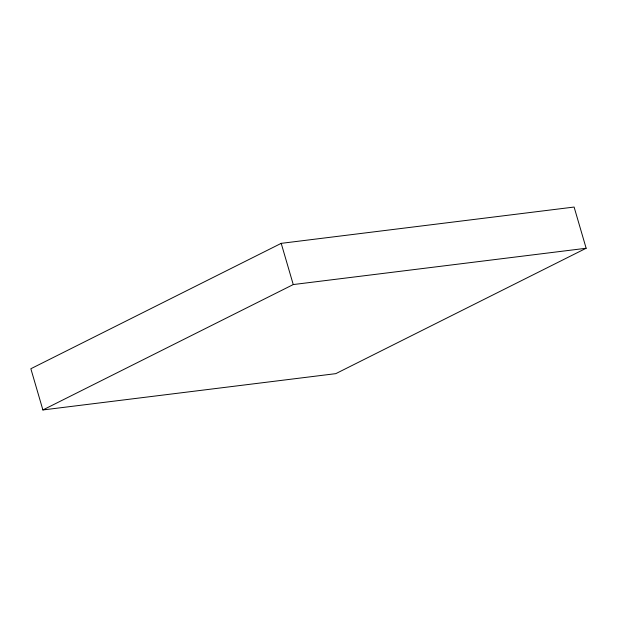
<?xml version="1.0" encoding="UTF-8"?>
<svg xmlns="http://www.w3.org/2000/svg" width="617" height="617" viewBox="0 0 617 617"><rect width="100%" height="100%" fill="white"/><g stroke="black" fill="none" stroke-linecap="round" stroke-linejoin="round"><path stroke-width="0.93" d="M281.205 243.353L30.85 368.742L42.897 409.95L335.795 373.647L586.15 248.258L574.103 207.05L281.205 243.353L293.252 284.56L42.897 409.95M293.252 284.56L586.15 248.258"/></g></svg>
